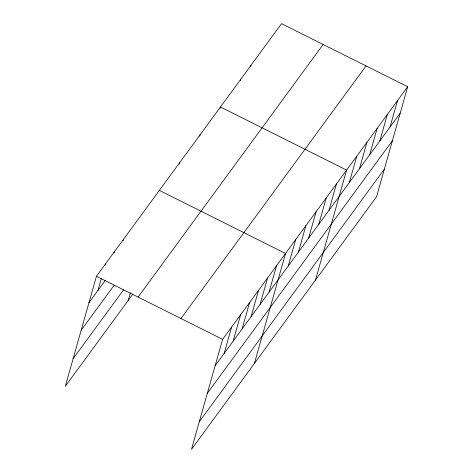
<?xml version="1.0" encoding="UTF-8"?>
<svg xmlns="http://www.w3.org/2000/svg" width="473" height="473" viewBox="0 0 473 473"><rect width="100%" height="100%" fill="white"/><g stroke="black" fill="none" stroke-linecap="round" stroke-linejoin="round"><path stroke-width="0.71" d="M407.679 86.725L222.606 339.348L191.482 449.35L376.549 196.727L407.679 86.725L281.518 23.65L96.451 276.273L65.321 386.275L132.913 294.017M97.97 290.398L101.311 278.591M105.047 265.394L105.438 264.005M114.034 253.12L114.431 251.731M123.021 240.852L123.418 239.462M128.248 300.385L130.394 292.793M179.338 163.983L179.728 162.594M199.695 136.194L200.091 134.805M220.051 108.406L220.448 107.016L346.603 170.091L315.479 280.093M240.408 80.617L240.804 79.228M250.589 66.723L250.98 65.333M224.131 353.473L231.599 327.08M233.118 341.204L240.586 314.811M242.105 328.936L249.573 302.537M251.098 316.662L258.565 290.268M260.085 304.393L267.552 278M269.072 292.125L276.545 265.725M254.403 363.459L285.532 253.457L159.371 190.383M288.24 265.956L295.708 239.563M298.422 252.062L305.889 225.668M308.597 238.167L316.07 211.774M318.778 224.273L326.246 197.88M328.954 210.379L336.427 183.985M349.316 182.59L356.784 156.196M359.492 168.695L366.959 142.302M369.673 154.801L377.141 128.408M379.849 140.907L387.322 114.513M390.03 127.012L397.497 100.619M88.983 302.667L105.248 280.465M81.173 330.26L114.135 285.266M73.132 358.682L123.642 289.736M138.081 297.091L323.154 44.468M180.976 318.536L366.043 65.913M215.138 365.741L400.205 113.118M207.334 393.335L392.401 140.712M199.287 421.762L384.36 169.139M96.451 276.273L222.606 339.348"/></g></svg>
